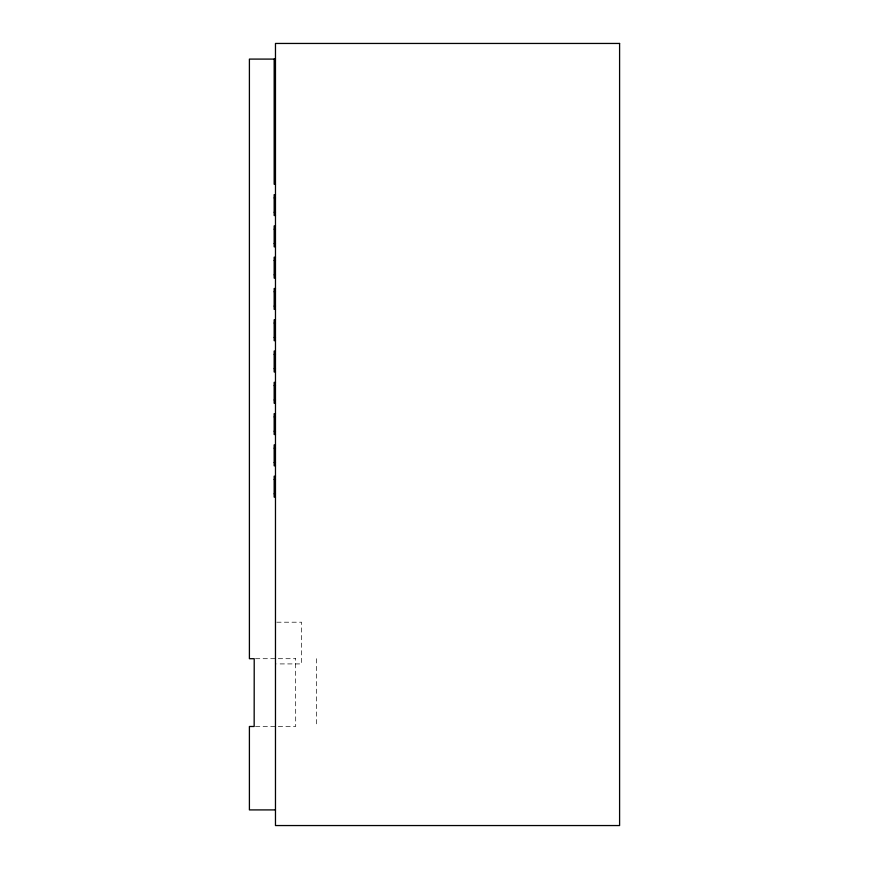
<?xml version="1.0" encoding="UTF-8"?>
<svg xmlns="http://www.w3.org/2000/svg" width="869" height="869" viewBox="0 0 869 869"><rect width="100%" height="100%" fill="white"/><g stroke="black" fill="none" stroke-linecap="round" stroke-linejoin="round"><path stroke-width="0.65" stroke-dasharray="4.34 3.26" d="M276.776 622.204L301.543 622.204L301.543 663.916L276.776 663.916M255.497 658.702L295.699 658.702M255.497 726.484L295.699 726.484L295.645 658.702M316.533 658.702L316.533 726.484"/><path stroke-width="1.3" d="M275.473 59.092L249.403 59.092L249.403 658.702L254.215 658.702L254.161 726.484L249.403 726.484L249.403 809.908L275.473 809.908M275.473 184.228L274.169 184.228L274.169 59.092M275.473 194.656L274.169 194.656L274.169 215.512L275.473 215.512M274.169 197.915L275.473 197.915M274.169 212.253L275.473 212.253M275.473 225.94L274.169 225.94L274.169 246.796L275.473 246.796M274.169 229.199L275.473 229.199M274.169 243.537L275.473 243.537M275.473 257.224L274.169 257.224L274.169 278.08L275.473 278.08M274.169 260.483L275.473 260.483M274.169 274.821L275.473 274.821M275.473 288.508L274.169 288.508L274.169 309.364L275.473 309.364M274.169 291.767L275.473 291.767M274.169 306.105L275.473 306.105M275.473 319.792L274.169 319.792L274.169 340.648L275.473 340.648M274.169 323.051L275.473 323.051M274.169 337.389L275.473 337.389M275.473 351.076L274.169 351.076L274.169 371.932L275.473 371.932M274.169 354.335L275.473 354.335M274.169 368.673L275.473 368.673M275.473 382.36L274.169 382.36L274.169 403.216L275.473 403.216M274.169 385.619L275.473 385.619M274.169 399.957L275.473 399.957M275.473 413.644L274.169 413.644L274.169 434.5L275.473 434.5M274.169 416.903L275.473 416.903M274.169 431.241L275.473 431.241M275.473 444.928L274.169 444.928L274.169 465.784L275.473 465.784M274.169 448.187L275.473 448.187M274.169 462.525L275.473 462.525M275.473 476.212L274.169 476.212L274.169 497.068L275.473 497.068M274.169 479.471L275.473 479.471M274.169 493.809L275.473 493.809M619.597 43.45L275.473 43.45L275.473 825.55L619.597 825.55L619.597 43.45"/></g></svg>
